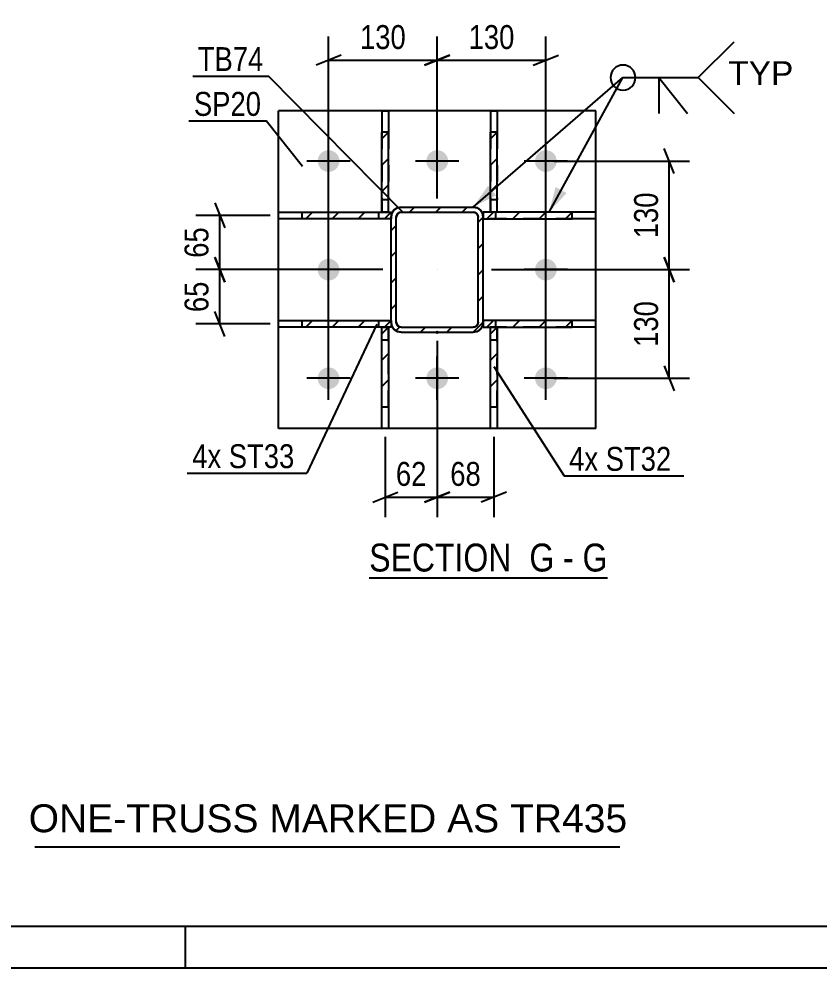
# Model space of a CAD drawing. Header units: millimetres. Extents: x -74 to 767, y -429 to 165.
# Drawn here: x 326.8 to 422.5, y -429 to -315.4 of the extents above; entities that cross this region are included whole.
import ezdxf

# ---------------------------------------------------------------- set-up
doc = ezdxf.new("R2010")
doc.units = ezdxf.units.MM
doc.linetypes.add('DXK_LINE_DOT2', pattern=[3.9198, 1.9599, -1.9599])
doc.linetypes.add('DXK_LINE_DOT3', pattern=[5.9187, 2.979, -0.9799, 0.9799, -0.9799])
doc.styles.add('Arial', font='ARIAL.TTF', dxfattribs={"height": 0.2})
doc.styles.add('Arial Narrow', font='ARIALN.TTF', dxfattribs={"height": 0.2})

# ---------------------------------------------------------------- blocks, each defined once
blk = doc.blocks.new('Unknown-814185593-1133')
at = {"color": 5, "linetype": 'Continuous'}
for p, q in [((-69.32, -423.95), (761.68, -423.95)), ((346.68, -428.95), (346.68, -423.95)), ((-74.32, -428.95), (766.68, -428.95))]:
    blk.add_line(p, q, dxfattribs=at)
blk = doc.blocks.new('Unknown-814185593-9994')
at = {"color": 7, "linetype": 'Continuous'}
blk.add_line((328.68, -414.45), (398.68, -414.45), dxfattribs=at)
at = {"color": 7, "style": 'Arial'}
blk.add_text('ONE-TRUSS MARKED AS TR435', height=3.3428, dxfattribs=at).set_placement((327.93, -412.7))
blk = doc.blocks.new('Unknown-814185593-17 - 2296')
at = {"color": 6, "linetype": 'Continuous'}
blk.add_line((368.68, -382.24), (397.18, -382.24), dxfattribs=at)
at = {"color": 0, "linetype": 'Continuous'}
for points in [[(386.79, -381.49), (386.79, -377.99), (368.68, -377.99), (368.68, -381.49)], [(390.82, -381.49), (390.82, -377.99), (387.84, -377.99), (387.84, -381.49)], [(393.15, -381.49), (393.15, -377.99), (391.87, -377.99), (391.87, -381.49)], [(397.18, -381.49), (397.18, -377.99), (394.2, -377.99), (394.2, -381.49)]]:
    blk.add_wipeout(points, dxfattribs=at)
at = {"color": 7, "linetype": 'Continuous', "style": 'Arial Narrow'}
for s, p in [('SECTION ', (368.68, -381.49)), ('G', (387.84, -381.49)), ('G', (394.2, -381.49)), ('-', (391.87, -381.49))]:
    blk.add_text(s, height=3.34, dxfattribs=at).set_placement(p)
blk = doc.blocks.new('Bolt-814185593-2306 - 2296')
at = {"linetype": 'Continuous'}
for points in [[(362.51, -332.36, -1), (365.11, -332.36, -1)], [(375.51, -332.36, -1), (378.11, -332.36, -1)], [(388.51, -332.36, -1), (391.11, -332.36, -1)], [(362.51, -345.36, -1), (365.11, -345.36, -1)], [(388.51, -345.36, -1), (391.11, -345.36, -1)], [(362.51, -358.36, -1), (365.11, -358.36, -1)], [(375.51, -358.36, -1), (378.11, -358.36, -1)], [(388.51, -358.36, -1), (391.11, -358.36, -1)]]:
    blk.add_hatch(color=1, dxfattribs=at).paths.add_polyline_path(points)
at = {"color": 1, "linetype": 'Continuous'}
for p, q in [((363.81, -334.96), (363.81, -329.76)), ((376.81, -334.96), (376.81, -329.76)), ((389.81, -334.96), (389.81, -329.76)), ((366.41, -332.36), (361.21, -332.36)), ((379.41, -332.36), (374.21, -332.36)), ((392.41, -332.36), (387.21, -332.36)), ((363.81, -347.96), (363.81, -342.76)), ((389.81, -347.96), (389.81, -342.76)), ((366.41, -345.36), (361.21, -345.36)), ((392.41, -345.36), (387.21, -345.36)), ((363.81, -360.96), (363.81, -355.76)), ((376.81, -360.96), (376.81, -355.76)), ((389.81, -360.96), (389.81, -355.76)), ((366.41, -358.36), (361.21, -358.36)), ((379.41, -358.36), (374.21, -358.36)), ((392.41, -358.36), (387.21, -358.36))]:
    blk.add_line(p, q, dxfattribs=at)
blk = doc.blocks.new('Part-814185593-2359 - 2296')
at = {"linetype": 'Continuous'}
h = blk.add_hatch(dxfattribs=at)
h.set_pattern_fill('', scale=0.7, style=0, pattern_type=0)
h.set_pattern_definition([(45, (392.9579, -351.4617), (-1.57154, 1.57154), [])])
h.paths.add_polyline_path([(392.96, -352.26), (392.96, -351.46), (382.31, -351.46), (382.31, -352.26)])
at = {"color": 7, "linetype": 'DXK_LINE_DOT2'}
for p, q in [((392.96, -351.46), (382.31, -351.46)), ((382.31, -351.46), (382.31, -352.26)), ((383.81, -352.26), (383.81, -351.46)), ((392.96, -352.26), (382.31, -352.26))]:
    blk.add_line(p, q, dxfattribs=at)
at = {"color": 2, "linetype": 'Continuous'}
for p, q in [((392.96, -351.46), (382.31, -351.46)), ((382.31, -351.46), (382.31, -352.26)), ((395.81, -351.46), (392.96, -351.46)), ((392.96, -352.26), (392.96, -351.46)), ((395.81, -352.26), (395.81, -351.46)), ((382.31, -352.26), (392.96, -352.26)), ((395.81, -352.26), (392.96, -352.26))]:
    blk.add_line(p, q, dxfattribs=at)
blk = doc.blocks.new('Part-814185593-2343 - 2296')
at = {"color": 2, "linetype": 'Continuous'}
for p, q in [((357.81, -364.36), (357.81, -326.36)), ((395.81, -326.36), (357.81, -326.36)), ((395.81, -364.36), (395.81, -326.36)), ((395.81, -364.36), (357.81, -364.36))]:
    blk.add_line(p, q, dxfattribs=at)
blk = doc.blocks.new('Part-814185593-2364 - 2296')
at = {"linetype": 'Continuous'}
h = blk.add_hatch(dxfattribs=at)
h.set_pattern_fill('', scale=0.7, style=0, pattern_type=0)
h.set_pattern_definition([(45, (392.9579, -338.4617), (-1.57154, 1.57154), [])])
h.paths.add_polyline_path([(392.96, -339.26), (392.96, -338.46), (382.31, -338.46), (382.31, -339.26)])
at = {"color": 7, "linetype": 'DXK_LINE_DOT2'}
for p, q in [((392.96, -338.46), (382.31, -338.46)), ((382.31, -338.46), (382.31, -339.26)), ((383.81, -339.26), (383.81, -338.46)), ((392.96, -339.26), (382.31, -339.26))]:
    blk.add_line(p, q, dxfattribs=at)
at = {"color": 2, "linetype": 'Continuous'}
for p, q in [((392.96, -338.46), (382.31, -338.46)), ((382.31, -338.46), (382.31, -339.26)), ((395.81, -338.46), (392.96, -338.46)), ((392.96, -339.26), (392.96, -338.46)), ((395.81, -339.26), (395.81, -338.46)), ((382.31, -339.26), (392.96, -339.26)), ((395.81, -339.26), (392.96, -339.26))]:
    blk.add_line(p, q, dxfattribs=at)
blk = doc.blocks.new('Part-814185593-2381 - 2296')
at = {"linetype": 'Continuous'}
h = blk.add_hatch(dxfattribs=at)
h.set_pattern_fill('', scale=0.7, style=0, pattern_type=0)
h.set_pattern_definition([(45, (383.9944, -352.2518), (-1.57154, 1.57154), [])])
h.paths.add_polyline_path([(383.99, -361.8), (383.99, -352.25), (383.19, -352.25), (383.19, -361.8)])
at = {"color": 7, "linetype": 'DXK_LINE_DOT2'}
for p, q in [((383.19, -353.75), (383.19, -352.25)), ((383.19, -352.25), (383.99, -352.25)), ((383.99, -361.8), (383.99, -352.25)), ((383.19, -353.75), (383.99, -353.75)), ((383.19, -361.8), (383.19, -353.75))]:
    blk.add_line(p, q, dxfattribs=at)
at = {"color": 2, "linetype": 'Continuous'}
for p, q in [((383.19, -361.8), (383.19, -352.25)), ((383.19, -352.25), (383.99, -352.25)), ((383.99, -352.25), (383.99, -361.8)), ((383.19, -364.36), (383.19, -361.8)), ((383.99, -361.8), (383.19, -361.8)), ((383.99, -361.8), (383.99, -364.36)), ((383.99, -364.36), (383.19, -364.36))]:
    blk.add_line(p, q, dxfattribs=at)
blk = doc.blocks.new('Part-814185593-2365 - 2296')
at = {"linetype": 'Continuous'}
h = blk.add_hatch(dxfattribs=at)
h.set_pattern_fill('', scale=0.7, style=0, pattern_type=0)
h.set_pattern_definition([(45, (371.3098, -351.462), (-1.57154, 1.57154), [])])
h.paths.add_polyline_path([(371.31, -352.26), (371.31, -351.46), (360.66, -351.46), (360.66, -352.26)])
at = {"color": 2, "linetype": 'Continuous'}
for p, q in [((357.81, -352.26), (357.81, -351.46)), ((357.81, -351.46), (360.66, -351.46)), ((360.66, -351.46), (371.31, -351.46)), ((360.66, -352.26), (360.66, -351.46)), ((371.31, -351.46), (371.31, -352.26)), ((360.66, -352.26), (357.81, -352.26)), ((371.31, -352.26), (360.66, -352.26))]:
    blk.add_line(p, q, dxfattribs=at)
at = {"color": 7, "linetype": 'DXK_LINE_DOT2'}
for p, q in [((360.66, -351.46), (371.31, -351.46)), ((369.81, -352.26), (369.81, -351.46)), ((371.31, -351.46), (371.31, -352.26)), ((371.31, -352.26), (360.66, -352.26))]:
    blk.add_line(p, q, dxfattribs=at)
blk = doc.blocks.new('Part-814185593-2366 - 2296')
at = {"linetype": 'Continuous'}
h = blk.add_hatch(dxfattribs=at)
h.set_pattern_fill('', scale=0.7, style=0, pattern_type=0)
h.set_pattern_definition([(45, (371.3098, -338.462), (-1.57154, 1.57154), [])])
h.paths.add_polyline_path([(371.31, -339.26), (371.31, -338.46), (360.66, -338.46), (360.66, -339.26)])
at = {"color": 2, "linetype": 'Continuous'}
for p, q in [((357.81, -339.26), (357.81, -338.46)), ((357.81, -338.46), (360.66, -338.46)), ((360.66, -338.46), (371.31, -338.46)), ((360.66, -339.26), (360.66, -338.46)), ((371.31, -338.46), (371.31, -339.26)), ((360.66, -339.26), (357.81, -339.26)), ((371.31, -339.26), (360.66, -339.26))]:
    blk.add_line(p, q, dxfattribs=at)
at = {"color": 7, "linetype": 'DXK_LINE_DOT2'}
for p, q in [((360.66, -338.46), (371.31, -338.46)), ((369.81, -339.26), (369.81, -338.46)), ((371.31, -338.46), (371.31, -339.26)), ((371.31, -339.26), (360.66, -339.26))]:
    blk.add_line(p, q, dxfattribs=at)
blk = doc.blocks.new('Part-814185593-2382 - 2296')
at = {"linetype": 'Continuous'}
h = blk.add_hatch(dxfattribs=at)
h.set_pattern_fill('', scale=0.7, style=0, pattern_type=0)
h.set_pattern_definition([(45, (370.995, -352.2518), (-1.57154, 1.57154), [])])
h.paths.add_polyline_path([(370.99, -361.8), (370.99, -352.25), (370.19, -352.25), (370.19, -361.8)])
at = {"color": 7, "linetype": 'DXK_LINE_DOT2'}
for p, q in [((370.19, -353.75), (370.19, -352.25)), ((370.19, -352.25), (370.99, -352.25)), ((370.99, -361.8), (370.99, -352.25)), ((370.19, -353.75), (370.99, -353.75)), ((370.19, -361.8), (370.19, -353.75))]:
    blk.add_line(p, q, dxfattribs=at)
at = {"color": 2, "linetype": 'Continuous'}
for p, q in [((370.19, -361.8), (370.19, -352.25)), ((370.19, -352.25), (370.99, -352.25)), ((370.99, -352.25), (370.99, -361.8)), ((370.19, -364.36), (370.19, -361.8)), ((370.99, -361.8), (370.19, -361.8)), ((370.99, -361.8), (370.99, -364.36)), ((370.99, -364.36), (370.19, -364.36))]:
    blk.add_line(p, q, dxfattribs=at)
blk = doc.blocks.new('Part-814185593-2387 - 2296')
at = {"linetype": 'Continuous'}
h = blk.add_hatch(dxfattribs=at)
h.set_pattern_fill('', scale=0.7, style=0, pattern_type=0)
h.set_pattern_definition([(45, (383.9939, -328.9156), (-1.57154, 1.57154), [])])
h.paths.add_polyline_path([(383.99, -338.45), (383.99, -328.92), (383.19, -328.92), (383.19, -338.45)])
at = {"color": 2, "linetype": 'Continuous'}
for p, q in [((383.19, -326.36), (383.19, -328.92)), ((383.19, -326.36), (383.99, -326.36)), ((383.99, -326.36), (383.99, -328.92)), ((383.19, -338.45), (383.19, -328.92)), ((383.99, -328.92), (383.19, -328.92)), ((383.99, -338.45), (383.99, -328.92)), ((383.19, -338.45), (383.99, -338.45))]:
    blk.add_line(p, q, dxfattribs=at)
at = {"color": 7, "linetype": 'DXK_LINE_DOT2'}
for p, q in [((383.19, -328.92), (383.19, -338.45)), ((383.99, -328.92), (383.99, -336.95)), ((383.19, -336.95), (383.99, -336.95)), ((383.99, -338.45), (383.99, -336.95)), ((383.19, -338.45), (383.99, -338.45))]:
    blk.add_line(p, q, dxfattribs=at)
blk = doc.blocks.new('Part-814185593-2388 - 2296')
at = {"linetype": 'Continuous'}
h = blk.add_hatch(dxfattribs=at)
h.set_pattern_fill('', scale=0.7, style=0, pattern_type=0)
h.set_pattern_definition([(45, (370.9944, -328.9155), (-1.57154, 1.57154), [])])
h.paths.add_polyline_path([(370.99, -338.45), (370.99, -328.92), (370.19, -328.92), (370.19, -338.45)])
at = {"color": 2, "linetype": 'Continuous'}
for p, q in [((370.19, -326.36), (370.19, -328.92)), ((370.19, -326.36), (370.99, -326.36)), ((370.99, -326.36), (370.99, -328.92)), ((370.19, -338.45), (370.19, -328.92)), ((370.99, -328.92), (370.19, -328.92)), ((370.99, -338.45), (370.99, -328.92)), ((370.19, -338.45), (370.99, -338.45))]:
    blk.add_line(p, q, dxfattribs=at)
at = {"color": 7, "linetype": 'DXK_LINE_DOT2'}
for p, q in [((370.19, -328.92), (370.19, -338.45)), ((370.99, -328.92), (370.99, -336.95)), ((370.19, -336.95), (370.99, -336.95)), ((370.99, -338.45), (370.99, -336.95)), ((370.19, -338.45), (370.99, -338.45))]:
    blk.add_line(p, q, dxfattribs=at)
blk = doc.blocks.new('Part-814185593-2401 - 2296')
at = {"linetype": 'Continuous'}
h = blk.add_hatch(dxfattribs=at)
h.set_pattern_fill('', scale=0.7, style=0, pattern_type=0)
h.set_pattern_definition([(45, (382.3098, -351.6592), (-1.57154, 1.57154), [])])
h.paths.add_polyline_path([(382.22, -352.12), (382.31, -351.66), (382.31, -339.06), (382.22, -338.6), (381.96, -338.21), (381.57, -337.95), (381.11, -337.86), (372.51, -337.86), (372.05, -337.95), (371.66, -338.21), (371.4, -338.6), (371.31, -339.06), (371.31, -351.66), (371.4, -352.12), (371.66, -352.51), (372.05, -352.77), (372.51, -352.86), (381.11, -352.86), (381.57, -352.77), (381.96, -352.51)])
h.paths.add_polyline_path([(381.34, -352.21), (381.11, -352.26), (372.51, -352.26), (372.28, -352.21), (372.09, -352.08), (371.96, -351.89), (371.91, -351.66), (371.91, -339.06), (371.96, -338.83), (372.09, -338.63), (372.28, -338.5), (372.51, -338.46), (381.11, -338.46), (381.34, -338.5), (381.53, -338.63), (381.66, -338.83), (381.71, -339.06), (381.71, -351.66), (381.66, -351.89), (381.53, -352.08)])
blk.add_hatch(color=30, dxfattribs=at).paths.add_polyline_path([(376.81, -352.96, -1), (376.81, -352.76, -1)])
at = {"color": 7, "linetype": 'DXK_LINE_DOT2'}
for p, q in [((372.05, -337.95), (372.51, -337.86)), ((372.28, -338.5), (372.09, -338.63)), ((372.51, -338.46), (372.28, -338.5)), ((372.51, -337.86), (381.11, -337.86)), ((372.51, -338.46), (381.11, -338.46)), ((381.11, -337.86), (381.57, -337.95)), ((381.34, -338.5), (381.11, -338.46)), ((381.53, -338.63), (381.34, -338.5)), ((371.31, -339.06), (371.4, -338.6)), ((371.31, -351.66), (371.31, -339.06)), ((371.96, -338.83), (371.91, -339.06)), ((371.91, -351.66), (371.91, -339.06)), ((372.09, -338.63), (371.96, -338.83)), ((381.66, -338.83), (381.53, -338.63)), ((381.71, -339.06), (381.66, -338.83)), ((381.71, -351.66), (381.71, -339.06)), ((382.22, -338.6), (382.31, -339.06)), ((382.31, -351.66), (382.31, -339.06)), ((371.4, -352.12), (371.31, -351.66)), ((371.91, -351.66), (371.96, -351.89)), ((371.96, -351.89), (372.09, -352.08)), ((372.09, -352.08), (372.28, -352.21)), ((381.34, -352.21), (381.53, -352.08)), ((381.53, -352.08), (381.66, -351.89)), ((381.66, -351.89), (381.71, -351.66)), ((382.31, -351.66), (382.22, -352.12)), ((372.51, -352.86), (372.05, -352.77)), ((372.28, -352.21), (372.51, -352.26)), ((372.51, -352.26), (381.11, -352.26)), ((372.51, -352.86), (381.11, -352.86)), ((381.11, -352.26), (381.34, -352.21)), ((381.57, -352.77), (381.11, -352.86))]:
    blk.add_line(p, q, dxfattribs=at)
at = {"color": 2, "linetype": 'Continuous'}
for p, q in [((372.51, -337.86), (372.05, -337.95)), ((372.09, -338.63), (372.28, -338.5)), ((372.28, -338.5), (372.51, -338.46)), ((372.51, -337.86), (381.11, -337.86)), ((372.51, -338.46), (381.11, -338.46)), ((381.57, -337.95), (381.11, -337.86)), ((381.11, -338.46), (381.34, -338.5)), ((381.34, -338.5), (381.53, -338.63)), ((371.4, -338.6), (371.31, -339.06)), ((371.31, -351.66), (371.31, -339.06)), ((371.91, -339.06), (371.96, -338.83)), ((371.91, -351.66), (371.91, -339.06)), ((371.96, -338.83), (372.09, -338.63)), ((381.53, -338.63), (381.66, -338.83)), ((381.66, -338.83), (381.71, -339.06)), ((381.71, -351.66), (381.71, -339.06)), ((382.31, -339.06), (382.22, -338.6)), ((382.31, -351.66), (382.31, -339.06)), ((371.31, -351.66), (371.4, -352.12)), ((371.96, -351.89), (371.91, -351.66)), ((372.09, -352.08), (371.96, -351.89)), ((372.28, -352.21), (372.09, -352.08)), ((381.53, -352.08), (381.34, -352.21)), ((381.66, -351.89), (381.53, -352.08)), ((381.71, -351.66), (381.66, -351.89)), ((382.22, -352.12), (382.31, -351.66)), ((372.05, -352.77), (372.51, -352.86)), ((372.51, -352.26), (372.28, -352.21)), ((372.51, -352.26), (381.11, -352.26)), ((372.51, -352.86), (381.11, -352.86)), ((381.34, -352.21), (381.11, -352.26)), ((381.11, -352.86), (381.57, -352.77))]:
    blk.add_line(p, q, dxfattribs=at)
at = {"color": 7, "linetype": 'DXK_LINE_DOT3'}
blk.add_line((376.81, -345.36), (376.81, -345.36), dxfattribs=at)
at = {"color": 30, "linetype": 'DXK_LINE_DOT3'}
blk.add_line((376.81, -352.86), (376.81, -352.86), dxfattribs=at)
at = {"color": 30, "linetype": 'Continuous'}
blk.add_circle((376.81, -352.86), 0.1, dxfattribs=at)
at = {"color": 7, "linetype": 'DXK_LINE_DOT2'}
for centre, start, end in [((372.51, -339.06), 112.5, 157.5), ((381.11, -339.06), 22.5, 67.5), ((372.51, -351.66), 202.5, 247.5), ((381.11, -351.66), 292.5, 337.5)]:
    blk.add_arc(centre, 1.2, start, end, dxfattribs=at)
at = {"color": 2, "linetype": 'Continuous'}
for centre, start, end in [((372.51, -339.06), 112.5, 157.5), ((381.11, -339.06), 22.5, 67.5), ((372.51, -351.66), 202.5, 247.5), ((381.11, -351.66), 292.5, 337.5)]:
    blk.add_arc(centre, 1.2, start, end, dxfattribs=at)
blk = doc.blocks.new('StraightDimension-814185593-2498 - 2296')
at = {"color": 7, "linetype": 'Continuous'}
for p, q in [((376.81, -336.86), (376.81, -317.45)), ((389.81, -357.36), (389.81, -317.45)), ((378.31, -319.7), (375.31, -320.9)), ((376.81, -320.3), (389.81, -320.3)), ((388.31, -320.9), (391.31, -319.7))]:
    blk.add_line(p, q, dxfattribs=at)
at = {"color": 0}
blk.add_wipeout([(386.65, -319.55), (386.65, -315.35), (379.97, -315.35), (379.97, -319.55)], dxfattribs=at)
at = {"color": 3, "style": 'Arial Narrow'}
blk.add_text('130', height=2.863, dxfattribs=at).set_placement((380.57, -318.95))
blk = doc.blocks.new('StraightDimension-814185593-2551 - 2296')
at = {"color": 7, "linetype": 'Continuous'}
for p, q in [((376.81, -353.86), (376.81, -374.99)), ((370.59, -365.36), (370.59, -374.99)), ((369.09, -373.19), (372.09, -371.99)), ((370.59, -372.59), (376.81, -372.59)), ((378.31, -371.99), (375.31, -373.19))]:
    blk.add_line(p, q, dxfattribs=at)
at = {"color": 0}
blk.add_wipeout([(376.13, -371.84), (376.13, -367.64), (371.27, -367.64), (371.27, -371.84)], dxfattribs=at)
at = {"color": 3, "style": 'Arial Narrow'}
blk.add_text('62', height=2.863, dxfattribs=at).set_placement((371.87, -371.24))
blk = doc.blocks.new('StraightDimension-814185593-2507 - 2296')
at = {"color": 7, "linetype": 'Continuous'}
for p, q in [((363.81, -357.36), (363.81, -317.45)), ((376.81, -336.86), (376.81, -317.45)), ((365.31, -319.7), (362.31, -320.9)), ((363.81, -320.3), (376.81, -320.3)), ((375.31, -320.9), (378.31, -319.7))]:
    blk.add_line(p, q, dxfattribs=at)
at = {"color": 0}
blk.add_wipeout([(373.65, -319.55), (373.65, -315.35), (366.97, -315.35), (366.97, -319.55)], dxfattribs=at)
at = {"color": 3, "style": 'Arial Narrow'}
blk.add_text('130', height=2.863, dxfattribs=at).set_placement((367.57, -318.95))
blk = doc.blocks.new('StraightDimension-814185593-2517 - 2296')
at = {"color": 7, "linetype": 'Continuous'}
for p, q in [((350.19, -343.86), (351.39, -346.86)), ((370.31, -345.36), (347.94, -345.36)), ((350.79, -351.86), (350.79, -345.36)), ((351.39, -353.36), (350.19, -350.36)), ((356.81, -351.86), (347.94, -351.86))]:
    blk.add_line(p, q, dxfattribs=at)
at = {"color": 0}
blk.add_wipeout([(350.04, -346.18), (345.84, -346.18), (345.84, -351.04), (350.04, -351.04)], dxfattribs=at)
at = {"color": 3, "style": 'Arial Narrow'}
blk.add_text('65', height=2.863, rotation=90.0002, dxfattribs=at).set_placement((349.44, -350.44))
blk = doc.blocks.new('StraightDimension-814185593-2523 - 2296')
at = {"color": 7, "linetype": 'Continuous'}
for p, q in [((350.19, -337.36), (351.39, -340.36)), ((356.81, -338.86), (347.94, -338.86)), ((350.79, -345.36), (350.79, -338.86)), ((351.39, -346.86), (350.19, -343.86)), ((370.31, -345.36), (347.94, -345.36))]:
    blk.add_line(p, q, dxfattribs=at)
at = {"color": 0}
blk.add_wipeout([(350.04, -339.68), (345.84, -339.68), (345.84, -344.54), (350.04, -344.54)], dxfattribs=at)
at = {"color": 3, "style": 'Arial Narrow'}
blk.add_text('65', height=2.863, rotation=90.0002, dxfattribs=at).set_placement((349.44, -343.94))
blk = doc.blocks.new('StraightDimension-814185593-2530 - 2296')
at = {"color": 7, "linetype": 'Continuous'}
for p, q in [((405.18, -333.86), (403.98, -330.86)), ((390.81, -332.36), (406.98, -332.36)), ((404.58, -345.36), (404.58, -332.36)), ((403.98, -343.86), (405.18, -346.86)), ((383.31, -345.36), (406.98, -345.36))]:
    blk.add_line(p, q, dxfattribs=at)
at = {"color": 0}
blk.add_wipeout([(403.83, -335.52), (399.63, -335.52), (399.63, -342.2), (403.83, -342.2)], dxfattribs=at)
at = {"color": 3, "style": 'Arial Narrow'}
blk.add_text('130', height=2.863, rotation=90.0002, dxfattribs=at).set_placement((403.23, -341.6))
blk = doc.blocks.new('StraightDimension-814185593-2540 - 2296')
at = {"color": 7, "linetype": 'Continuous'}
for p, q in [((405.18, -346.86), (403.98, -343.86)), ((383.31, -345.36), (406.98, -345.36)), ((404.58, -358.36), (404.58, -345.36)), ((403.98, -356.86), (405.18, -359.86)), ((390.81, -358.36), (406.98, -358.36))]:
    blk.add_line(p, q, dxfattribs=at)
at = {"color": 0}
blk.add_wipeout([(403.83, -348.52), (399.63, -348.52), (399.63, -355.2), (403.83, -355.2)], dxfattribs=at)
at = {"color": 3, "style": 'Arial Narrow'}
blk.add_text('130', height=2.863, rotation=90.0002, dxfattribs=at).set_placement((403.23, -354.6))
blk = doc.blocks.new('StraightDimension-814185593-2560 - 2296')
at = {"color": 7, "linetype": 'Continuous'}
for p, q in [((376.81, -353.86), (376.81, -374.99)), ((383.59, -365.36), (383.59, -374.99)), ((375.31, -373.19), (378.31, -371.99)), ((376.81, -372.59), (383.59, -372.59)), ((385.09, -371.99), (382.09, -373.19))]:
    blk.add_line(p, q, dxfattribs=at)
at = {"color": 0}
blk.add_wipeout([(382.63, -371.84), (382.63, -367.64), (377.77, -367.64), (377.77, -371.84)], dxfattribs=at)
at = {"color": 3, "style": 'Arial Narrow'}
blk.add_text('68', height=2.863, dxfattribs=at).set_placement((378.37, -371.24))
blk = doc.blocks.new('Mark-814185593-2339 - 2296')
at = {"color": 30, "linetype": 'Continuous'}
for p in [(347.1, -327.55), (360.69, -333.02)]:
    blk.add_line(p, (356.34, -327.55), dxfattribs=at)
at = {"color": 0}
blk.add_wipeout([(355.74, -326.95), (355.74, -323.95), (347.7, -323.95), (347.7, -326.95)], dxfattribs=at)
blk.add_wipeout([(355.74, -326.95), (355.74, -323.95), (347.7, -323.95), (347.7, -326.95)], dxfattribs=at)
at = {"color": 3, "style": 'Arial Narrow'}
blk.add_text('SP20', height=2.863, dxfattribs=at).set_placement((347.7, -326.95))
blk = doc.blocks.new('Mark-814185593-2397 - 2296')
at = {"color": 30, "linetype": 'Continuous'}
for p in [(347.56, -322.19), (372.76, -338.57)]:
    blk.add_line(p, (356.62, -322.19), dxfattribs=at)
at = {"color": 0}
blk.add_wipeout([(356.02, -321.59), (356.02, -318.59), (348.16, -318.59), (348.16, -321.59)], dxfattribs=at)
blk.add_wipeout([(356.02, -321.59), (356.02, -318.59), (348.16, -318.59), (348.16, -321.59)], dxfattribs=at)
at = {"color": 3, "style": 'Arial Narrow'}
blk.add_text('TB74', height=2.863, dxfattribs=at).set_placement((348.16, -321.59))
blk = doc.blocks.new('WeldMark-814185593-2569 - 2296')
at = {"linetype": 'Continuous'}
for points in [[(383.87, -336.47), (381.11, -337.86), (382.89, -335.33)], [(392.3, -336.19), (390.19, -338.46), (390.98, -335.47)]]:
    blk.add_hatch(color=30, dxfattribs=at).paths.add_polyline_path(points)
at = {"color": 30, "linetype": 'Continuous'}
for p, q in [((381.11, -337.86), (399.04, -322.37)), ((390.19, -338.46), (399.04, -322.37)), ((399.04, -322.37), (408.04, -322.37))]:
    blk.add_line(p, q, dxfattribs=at)
at = {"color": 3, "linetype": 'Continuous'}
for q in [(406.76, -326.65), (403.33, -326.65)]:
    blk.add_line((403.33, -322.37), q, dxfattribs=at)
for start, end in [(90, 270), (270, 90)]:
    blk.add_arc((399.04, -322.37), 1.5, start, end, dxfattribs=at)
at = {"color": 0, "linetype": 'Continuous'}
blk.add_wipeout([(419.42, -323.27), (419.42, -320.27), (411.64, -320.27), (411.64, -323.27)], dxfattribs=at)
blk.add_wipeout([(419.42, -323.27), (419.42, -320.27), (411.64, -320.27), (411.64, -323.27)], dxfattribs=at)
at = {"color": 3, "linetype": 'Continuous'}
for q in [(412.33, -318.08), (412.33, -326.65)]:
    blk.add_line((408.04, -322.37), q, dxfattribs=at)
at = {"color": 3, "linetype": 'Continuous', "style": 'Arial'}
blk.add_text('TYP', height=2.865, dxfattribs=at).set_placement((411.64, -323.27))
blk = doc.blocks.new('MarkSet-814185593-2618 - 2296')
at = {"color": 30, "linetype": 'Continuous'}
for p, q in [((383.57, -356.96), (392, -370.04)), ((392, -370.04), (406.32, -370.04))]:
    blk.add_line(p, q, dxfattribs=at)
at = {"color": 0}
for points in [[(396.07, -369.44), (396.07, -366.44), (392.6, -366.44), (392.6, -369.44)], [(404.82, -369.44), (404.82, -366.44), (396.97, -366.44), (396.97, -369.44)]]:
    blk.add_wipeout(points, dxfattribs=at)
for points in [[(396.07, -369.44), (396.07, -366.44), (392.6, -366.44), (392.6, -369.44)], [(404.82, -369.44), (404.82, -366.44), (396.97, -366.44), (396.97, -369.44)]]:
    blk.add_wipeout(points, dxfattribs=at)
at = {"color": 3, "style": 'Arial Narrow'}
for s, p in [('4x', (392.6, -369.44)), ('ST32', (396.97, -369.44))]:
    blk.add_text(s, height=2.863, dxfattribs=at).set_placement(p)
blk = doc.blocks.new('MarkSet-814185593-2648 - 2296')
at = {"color": 30, "linetype": 'Continuous'}
for p in [(369.58, -351.89), (346.9, -369.72)]:
    blk.add_line(p, (361.22, -369.72), dxfattribs=at)
at = {"color": 0}
for points in [[(350.97, -369.12), (350.97, -366.12), (347.5, -366.12), (347.5, -369.12)], [(359.72, -369.12), (359.72, -366.12), (351.87, -366.12), (351.87, -369.12)]]:
    blk.add_wipeout(points, dxfattribs=at)
for points in [[(350.97, -369.12), (350.97, -366.12), (347.5, -366.12), (347.5, -369.12)], [(359.72, -369.12), (359.72, -366.12), (351.87, -366.12), (351.87, -369.12)]]:
    blk.add_wipeout(points, dxfattribs=at)
at = {"color": 3, "style": 'Arial Narrow'}
for s, p in [('4x', (347.5, -369.12)), ('ST33', (351.87, -369.12))]:
    blk.add_text(s, height=2.863, dxfattribs=at).set_placement(p)

msp = doc.modelspace()

# ---------------------------------------------------------------- block references
for name in ['Unknown-814185593-1133', 'Part-814185593-2343 - 2296', 'Part-814185593-2388 - 2296', 'Part-814185593-2387 - 2296', 'Bolt-814185593-2306 - 2296', 'Part-814185593-2366 - 2296', 'Part-814185593-2401 - 2296', 'Part-814185593-2364 - 2296', 'Part-814185593-2365 - 2296', 'Part-814185593-2359 - 2296', 'Part-814185593-2382 - 2296', 'Part-814185593-2381 - 2296', 'Unknown-814185593-9994']:
    msp.add_blockref(name, (0, 0))

# ---------------------------------------------------------------- next in the draw order: block references
for name in ['StraightDimension-814185593-2498 - 2296', 'Mark-814185593-2339 - 2296', 'Unknown-814185593-17 - 2296']:
    msp.add_blockref(name, (0, 0))

# ---------------------------------------------------------------- next in the draw order: block references
for name in ['StraightDimension-814185593-2530 - 2296', 'StraightDimension-814185593-2551 - 2296']:
    msp.add_blockref(name, (0, 0))

# ---------------------------------------------------------------- next in the draw order: block references
for name in ['StraightDimension-814185593-2507 - 2296', 'WeldMark-814185593-2569 - 2296', 'StraightDimension-814185593-2540 - 2296']:
    msp.add_blockref(name, (0, 0))

# ---------------------------------------------------------------- next in the draw order: block references
for name in ['StraightDimension-814185593-2517 - 2296', 'StraightDimension-814185593-2560 - 2296']:
    msp.add_blockref(name, (0, 0))

# ---------------------------------------------------------------- next in the draw order: block references
for name in ['StraightDimension-814185593-2523 - 2296', 'MarkSet-814185593-2648 - 2296', 'MarkSet-814185593-2618 - 2296']:
    msp.add_blockref(name, (0, 0))

# ---------------------------------------------------------------- next in the draw order: block references
msp.add_blockref('Mark-814185593-2397 - 2296', (0, 0))

doc.saveas('drawing.dxf')
